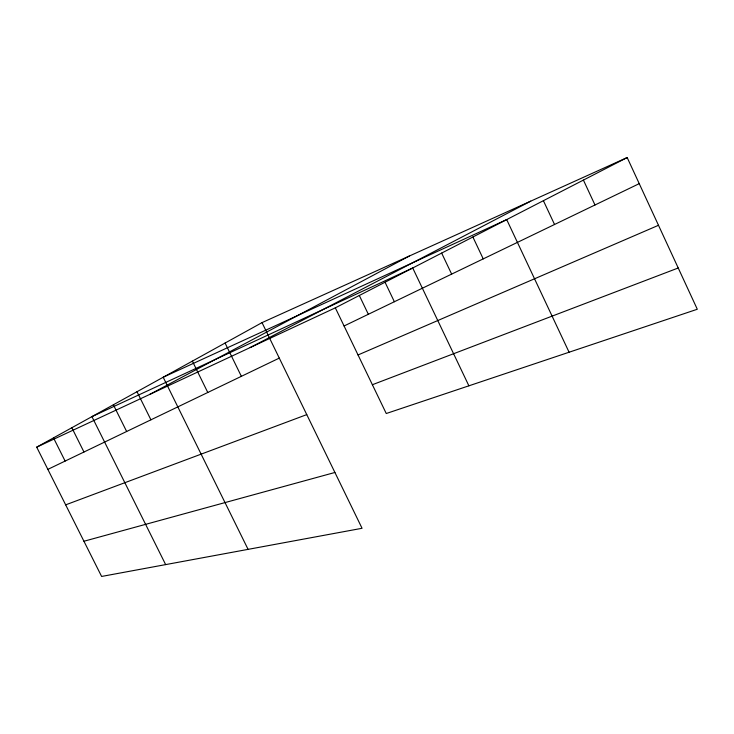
<?xml version="1.0" encoding="UTF-8"?>
<svg xmlns="http://www.w3.org/2000/svg" width="734" height="734" viewBox="0 0 734 734"><rect width="100%" height="100%" fill="white"/><g stroke="black" fill="none" stroke-linecap="round" stroke-linejoin="round"><path stroke-width="1.1" d="M262.029 322.621L362.055 528.287L101.613 576.447L36.7 447.153L262.029 322.621L627.175 157.553L697.3 309.253L386.258 413.517L335.328 307.84L627.175 157.553M149.626 394.47L409.288 256.047M250.166 347.567L530.728 201.153M344.072 325.988L639.241 183.647M47.857 469.375L279.287 358.1M36.7 447.153L335.328 307.84M358.036 354.962L658.49 225.292M372.377 384.726L678.225 267.993M65.665 504.854L306.766 414.609M83.942 541.252L334.906 472.476M53.499 437.868L65.124 461.071M165.655 564.611L91.933 416.628L412.719 267.983L468.888 385.818M71.84 427.729L83.97 452.016M113.366 404.783L126.643 431.491M137.001 391.717L150.92 419.82M248.083 549.362L163.196 377.239L506.699 219.594L569.079 352.228M192.372 361.119L207.777 392.479M225.09 343.035L241.367 376.331M359.311 295.49L368.34 314.29M385.047 282.241L394.369 301.729M441.657 253.083L451.649 274.112M472.889 236.999L483.229 258.882M543.399 200.694L554.537 224.494M583.411 180.087L594.99 204.988"/></g></svg>
